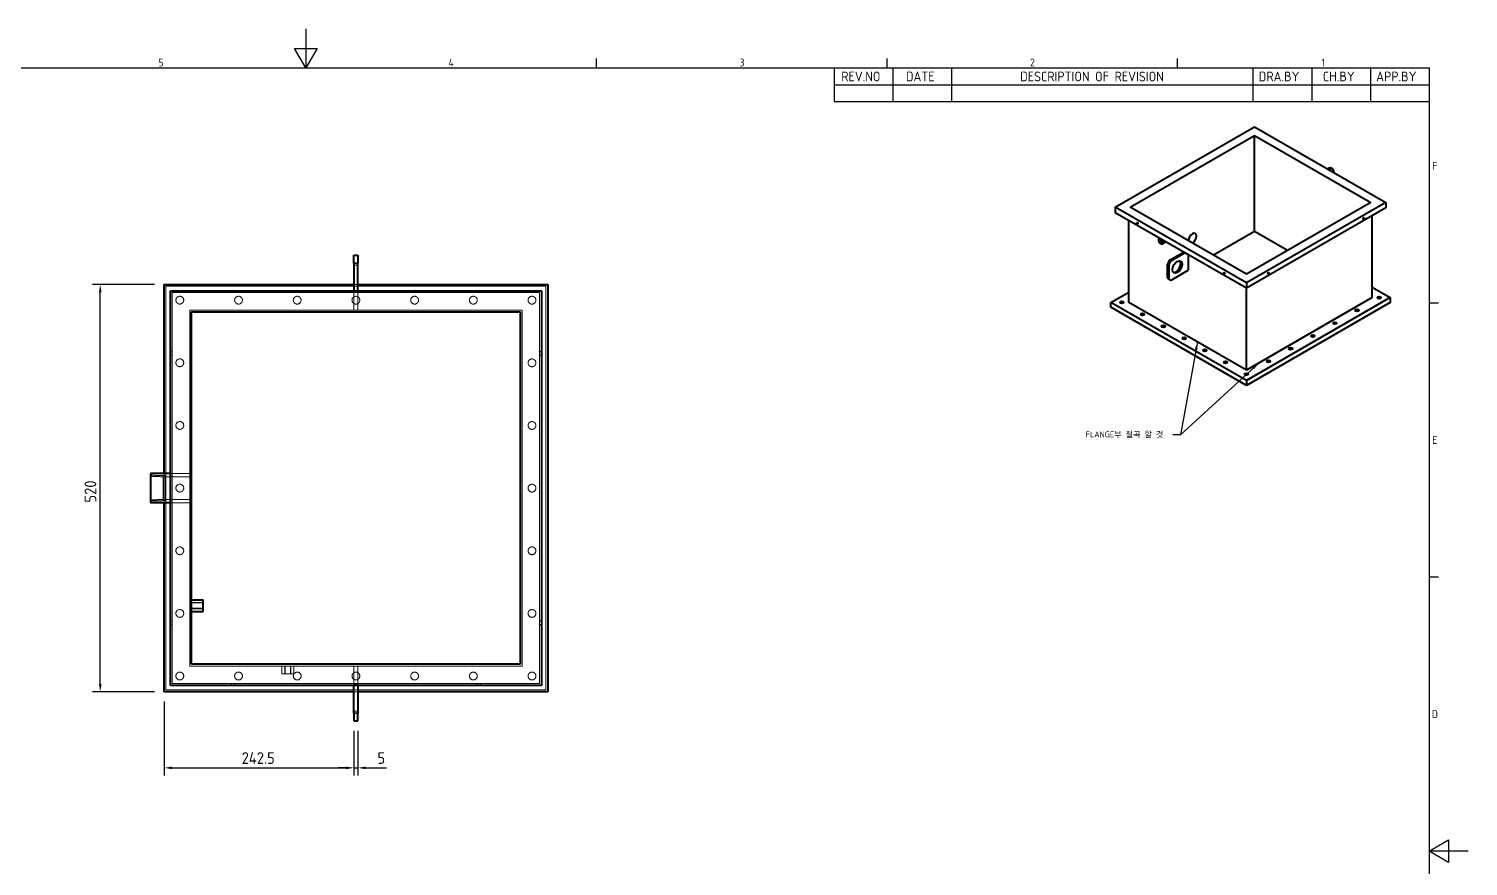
# Model space of a CAD drawing. Header units: millimetres. Extents: x 0 to 2970, y 0 to 2100.
# Drawn here: x 1131 to 2970, y 1031 to 2100 of the extents above; entities that cross this region are included whole.
import ezdxf

# ---------------------------------------------------------------- set-up
doc = ezdxf.new("R2010")
doc.units = ezdxf.units.MM
doc.header["$LTSCALE"] = 5
doc.linetypes.add('DASHED', pattern=[0.2067, 0.1654, -0.0413])
doc.layers.get('0').update_dxf_attribs({"color": 3, "lineweight": 25, "true_color": 0x00ff00})
for name, color, linetype, lineweight, true_color in [('가려진 것(ISO)', 2, 'DASHED', 18, 0xffff00), ('가시적인 것(ISO)', 3, 'Continuous', 40, 0x00ff00), ('가시적인 좁은 것(ISO)', 3, 'Continuous', 35, 0x00ff00), ('기호(ISO)', 5, 'Continuous', 25, 0x0000ff), ('치수(ISO)', 2, 'Continuous', 25, 0xffff00)]:
    doc.layers.add(name, color=color, linetype=linetype, lineweight=lineweight, true_color=true_color)
doc.layers.add('경계(ISO)', color=7, linetype='Continuous', lineweight=25)
doc.styles.add('ISO ProportionalPSTEK', font='isocp.shx')
doc.styles.add('문자 텍스트_PSTEK_POSCO', font='isocp.shx')
doc.styles.add('치수 텍스트_PSTEK_POSCO', font='isocp.shx')
doc.dimstyles.new('치수_PSTEK_POSCO', dxfattribs={"dimscale": 5, "dimtxt": 3, "dimasz": 2, "dimexe": 2, "dimexo": 2.5, "dimgap": 1, "dimtad": 1, "dimrnd": 1e-08, "dimdsep": 46, "dimtxsty": '치수 텍스트_PSTEK_POSCO', "dimcen": 0.09, "dimdle": 10, "dimclrd": 7, "dimclre": 7, "dimclrt": 2, "dimadec": 1, "dimazin": 2, "dimtfac": 1, "dimtmove": 0, "dimatfit": 3, "dimfxl": 1, "dimtolj": 1, "dimlwd": -1, "dimlwe": -1, "dimarcsym": 0})
doc.dimstyles.new('치수_PSTEK_POSCO$7', dxfattribs={"dimscale": 5, "dimtxt": 3, "dimasz": 2, "dimexe": 2, "dimexo": 2.5, "dimgap": 1, "dimtad": 1, "dimrnd": 1e-08, "dimdsep": 46, "dimtxsty": '치수 텍스트_PSTEK_POSCO', "dimcen": 0.09, "dimdle": 10, "dimclrd": 7, "dimclre": 7, "dimclrt": 2, "dimadec": 1, "dimazin": 2, "dimtfac": 1, "dimtmove": 0, "dimatfit": 3, "dimfxl": 1, "dimtolj": 1, "dimlwd": -1, "dimlwe": -1, "dimarcsym": 0})

# ---------------------------------------------------------------- blocks, each defined once
blk = doc.blocks.new('경계 Default Border')
at = {"layer": '경계(ISO)'}
for p, q in [((371.25, 410), (371.25, 412.4)), ((445.5, 410), (445.5, 412.4)), ((519.75, 410), (519.75, 412.4)), ((584, 350), (586.4, 350)), ((584, 280), (586.4, 280))]:
    blk.add_line(p, q, dxfattribs=at)
at = {"layer": '경계(ISO)', "flags": 128}
for points in [[(297, 420), (297, 410), (294.11, 415), (299.89, 415), (297, 410)], [(10, 10), (10, 410), (584, 410), (584, 10), (10, 10)], [(594, 210), (584, 210), (589, 212.89), (589, 207.11), (584, 210)]]:
    blk.add_lwpolyline(points, dxfattribs=at)
at = {"layer": '경계(ISO)', "color": 2, "true_color": 0xffff00, "char_height": 2, "attachment_point": 7, "style": '문자 텍스트_PSTEK_POSCO'}
for s, insert in [('5', (259.3, 410.38)), ('4', (333.44, 410.4)), ('3', (407.82, 410.38)), ('2', (482.04, 410.38)), ('1', (556.53, 410.4)), ('F', (584.83, 384)), ('E', (584.83, 313.98)), ('D', (584.72, 243.98))]:
    blk.add_mtext(s, dxfattribs=dict(at, insert=insert))
blk = doc.blocks.new('리비전 내역')
at = {"layer": '기호(ISO)'}
for p, q in [((432, 410), (584, 410)), ((432, 410), (432, 405.72)), ((447, 410), (447, 405.72)), ((462, 410), (462, 405.72)), ((539, 410), (539, 405.72)), ((554, 410), (554, 405.72)), ((569, 410), (569, 405.72)), ((584, 410), (584, 405.72)), ((432, 405.72), (584, 405.72)), ((432, 405.72), (432, 401.44)), ((447, 405.72), (447, 401.44)), ((462, 405.72), (462, 401.44)), ((539, 405.72), (539, 401.44)), ((554, 405.72), (554, 401.44)), ((569, 405.72), (569, 401.44)), ((584, 405.72), (584, 401.44)), ((432, 401.44), (584, 401.44))]:
    blk.add_line(p, q, dxfattribs=at)
at = {"layer": '기호(ISO)', "color": 2, "true_color": 0xffff00, "char_height": 2.5, "attachment_point": 7, "style": 'ISO ProportionalPSTEK'}
for s, insert in [('REV.NO', (433.79, 406.58)), ('DATE', (450.31, 406.58)), ('DESCRIPTION OF REVISION', (479.51, 406.58)), ('DRA.BY', (540.48, 406.58)), ('CH.BY', (556.86, 406.58)), ('APP.BY', (570.48, 406.58))]:
    blk.add_mtext(s, dxfattribs=dict(at, insert=insert))
blk = doc.blocks.new('*D39')
at = {"layer": 'Defpoints', "color": 0, "transparency": 16777216}
for p in [(1546.4, 1216.2), (1551.4, 1216.2), (1551.4, 1156.3)]:
    blk.add_point(p, dxfattribs=at)
at = {"layer": '치수(ISO)', "color": 7, "transparency": 16777216}
for p, q in [((1546.4, 1203.7), (1546.4, 1146.3)), ((1551.4, 1203.7), (1551.4, 1146.3)), ((1536.4, 1156.3), (1526.4, 1156.3)), ((1546.4, 1156.3), (1551.4, 1156.3)), ((1561.4, 1156.3), (1588, 1156.3))]:
    blk.add_line(p, q, dxfattribs=at)
for points in [[(1536.4, 1157.9), (1536.4, 1154.6), (1546.4, 1156.3)], [(1561.4, 1157.9), (1561.4, 1154.6), (1551.4, 1156.3)]]:
    blk.add_solid(points, dxfattribs=at)
at = {"layer": '치수(ISO)', "color": 2, "transparency": 16777216, "insert": (1576.4, 1168.8), "char_height": 15, "attachment_point": 4, "style": '치수 텍스트_PSTEK_POSCO'}
blk.add_mtext('\\A1;5', dxfattribs=at)
blk = doc.blocks.new('*D40')
at = {"layer": 'Defpoints', "color": 0, "transparency": 16777216}
for p in [(1303.9, 1253.5), (1546.4, 1216.2), (1546.4, 1156.3)]:
    blk.add_point(p, dxfattribs=at)
at = {"layer": '치수(ISO)', "color": 7, "transparency": 16777216}
for p, q in [((1303.9, 1241), (1303.9, 1146.3)), ((1546.4, 1203.7), (1546.4, 1146.3)), ((1313.9, 1156.3), (1536.4, 1156.3))]:
    blk.add_line(p, q, dxfattribs=at)
for points in [[(1313.9, 1157.9), (1313.9, 1154.6), (1303.9, 1156.3)], [(1536.4, 1157.9), (1536.4, 1154.6), (1546.4, 1156.3)]]:
    blk.add_solid(points, dxfattribs=at)
at = {"layer": '치수(ISO)', "color": 2, "transparency": 16777216, "insert": (1402.9, 1168.8), "char_height": 15, "attachment_point": 4, "style": '치수 텍스트_PSTEK_POSCO'}
blk.add_mtext('\\A1;242.5', dxfattribs=at)
blk = doc.blocks.new('*D41')
at = {"layer": 'Defpoints', "color": 0, "transparency": 16777216}
for p in [(1222.2, 1773.5), (1303.9, 1773.5), (1303.9, 1253.5)]:
    blk.add_point(p, dxfattribs=at)
at = {"layer": '치수(ISO)', "color": 7, "transparency": 16777216}
for p, q in [((1291.4, 1773.5), (1212.2, 1773.5)), ((1222.2, 1263.5), (1222.2, 1763.5)), ((1291.4, 1253.5), (1212.2, 1253.5))]:
    blk.add_line(p, q, dxfattribs=at)
for points in [[(1220.6, 1763.5), (1223.9, 1763.5), (1222.2, 1773.5)], [(1220.6, 1263.5), (1223.9, 1263.5), (1222.2, 1253.5)]]:
    blk.add_solid(points, dxfattribs=at)
at = {"layer": '치수(ISO)', "color": 2, "transparency": 16777216, "insert": (1209.7, 1495), "char_height": 15, "attachment_point": 4, "rotation": 90, "style": '치수 텍스트_PSTEK_POSCO'}
blk.add_mtext('\\A1;520', dxfattribs=at)

msp = doc.modelspace()

# ---------------------------------------------------------------- linework, layer by layer
at = {"layer": '가려진 것(ISO)'}
for p, q in [((1546.3693, 1798.2784), (1551.3693, 1798.2784)), ((1306.1693, 1771.1784), (1791.5693, 1771.1784)), ((1306.1693, 1255.7784), (1306.1693, 1771.1784)), ((1546.3693, 1773.4784), (1551.3693, 1773.4784)), ((1791.5693, 1771.1784), (1791.5693, 1255.7784)), ((1314.1693, 1763.1784), (1783.5693, 1763.1784)), ((1314.1693, 1263.7784), (1314.1693, 1763.1784)), ((1389.3693, 1765.4784), (1389.3693, 1763.1784)), ((1389.8023, 1763.1784), (1389.8023, 1765.4784)), ((1393.9363, 1763.1784), (1393.9363, 1765.4784)), ((1394.3693, 1763.1784), (1394.3693, 1765.4784)), ((1546.3693, 1765.4784), (1546.3693, 1740.7784)), ((1546.3693, 1763.2784), (1551.3693, 1763.2784)), ((1551.3693, 1740.7784), (1551.3693, 1765.4784)), ((1703.3693, 1765.4784), (1703.3693, 1763.1784)), ((1703.8023, 1763.1784), (1703.8023, 1765.4784)), ((1707.9363, 1763.1784), (1707.9363, 1765.4784)), ((1708.3693, 1763.1784), (1708.3693, 1765.4784)), ((1783.5693, 1763.1784), (1783.5693, 1263.7784)), ((1336.5693, 1740.7784), (1761.1693, 1740.7784)), ((1336.5693, 1286.1784), (1336.5693, 1740.7784)), ((1761.1693, 1740.7784), (1761.1693, 1286.1784)), ((1314.1693, 1687.9784), (1311.8693, 1687.9784)), ((1314.1693, 1687.5454), (1311.8693, 1687.5454)), ((1314.1693, 1683.4114), (1311.8693, 1683.4114)), ((1311.8693, 1682.9784), (1314.1693, 1682.9784)), ((1785.8693, 1687.9784), (1783.5693, 1687.9784)), ((1785.8693, 1687.5454), (1783.5693, 1687.5454)), ((1785.8693, 1683.4114), (1783.5693, 1683.4114)), ((1783.5693, 1682.9784), (1785.8693, 1682.9784)), ((1305.6693, 1529.3642), (1286.5693, 1529.961)), ((1302.6613, 1527.9784), (1286.5693, 1528.4813)), ((1302.6613, 1498.9784), (1302.6613, 1527.9784)), ((1338.8693, 1527.9784), (1302.6613, 1527.9784)), ((1303.8693, 1494.7284), (1303.8693, 1532.2284)), ((1305.6693, 1529.3642), (1305.6693, 1497.5927)), ((1336.5693, 1532.2284), (1311.8693, 1532.2284)), ((1302.6613, 1498.9784), (1286.5693, 1498.4756)), ((1286.5693, 1496.9958), (1305.6693, 1497.5927)), ((1338.8693, 1498.9784), (1302.6613, 1498.9784)), ((1336.5693, 1494.7284), (1311.8693, 1494.7284)), ((1353.8693, 1367.4784), (1338.8693, 1367.4784)), ((1338.8693, 1366.8019), (1353.8693, 1366.8019)), ((1314.1693, 1343.9784), (1311.8693, 1343.9784)), ((1314.1693, 1343.5454), (1311.8693, 1343.5454)), ((1338.8693, 1360.1549), (1353.8693, 1360.1549)), ((1338.8693, 1359.4784), (1353.8693, 1359.4784)), ((1785.8693, 1343.9784), (1783.5693, 1343.9784)), ((1785.8693, 1343.5454), (1783.5693, 1343.5454)), ((1314.1693, 1339.4114), (1311.8693, 1339.4114)), ((1311.8693, 1338.9784), (1314.1693, 1338.9784)), ((1785.8693, 1339.4114), (1783.5693, 1339.4114)), ((1783.5693, 1338.9784), (1785.8693, 1338.9784)), ((1761.1693, 1286.1784), (1336.5693, 1286.1784)), ((1454.3693, 1286.1784), (1454.3693, 1276.1784)), ((1454.3693, 1276.1784), (1469.3693, 1276.1784)), ((1457.8693, 1286.1784), (1457.8693, 1276.1784)), ((1458.5458, 1286.1784), (1458.5458, 1276.1784)), ((1465.1928, 1286.1784), (1465.1928, 1276.1784)), ((1465.8693, 1276.1784), (1465.8693, 1286.1784)), ((1469.3693, 1286.1784), (1469.3693, 1276.1784)), ((1546.3693, 1261.4784), (1546.3693, 1286.1784)), ((1551.3693, 1286.1784), (1551.3693, 1261.4784)), ((1791.5693, 1255.7784), (1306.1693, 1255.7784)), ((1783.5693, 1263.7784), (1314.1693, 1263.7784)), ((1389.3693, 1263.7784), (1389.3693, 1261.4784)), ((1389.8023, 1261.4784), (1389.8023, 1263.7784)), ((1393.9363, 1261.4784), (1393.9363, 1263.7784)), ((1394.3693, 1261.4784), (1394.3693, 1263.7784)), ((1551.3693, 1263.6784), (1546.3693, 1263.6784)), ((1551.3693, 1253.4784), (1546.3693, 1253.4784)), ((1703.3693, 1263.7784), (1703.3693, 1261.4784)), ((1703.8023, 1261.4784), (1703.8023, 1263.7784)), ((1707.9363, 1261.4784), (1707.9363, 1263.7784)), ((1708.3693, 1261.4784), (1708.3693, 1263.7784)), ((1551.3693, 1228.6784), (1546.3693, 1228.6784))]:
    msp.add_line(p, q, dxfattribs=at)
for centre in [(1323.8693, 1753.4784), (1398.8693, 1753.4784), (1473.8693, 1753.4784), (1548.8693, 1753.4784), (1623.8693, 1753.4784), (1698.8693, 1753.4784), (1773.8693, 1753.4784), (1323.8693, 1673.4784), (1773.8693, 1673.4784), (1323.8693, 1593.4784), (1773.8693, 1593.4784), (1323.8693, 1513.4784), (1773.8693, 1513.4784), (1323.8693, 1433.4784), (1773.8693, 1433.4784), (1323.8693, 1353.4784), (1773.8693, 1353.4784), (1323.8693, 1273.4784), (1398.8693, 1273.4784), (1473.8693, 1273.4784), (1548.8693, 1273.4784), (1623.8693, 1273.4784), (1698.8693, 1273.4784), (1773.8693, 1273.4784)]:
    msp.add_circle(centre, 5, dxfattribs=at)
at = {"layer": '가시적인 것(ISO)'}
for p, q in [((2518.9643, 1872.2828), (2697.1552, 1974.8961)), ((2697.1552, 1974.8961), (2864.7395, 1878.3907)), ((2538.0562, 1872.2828), (2697.1552, 1963.9018)), ((2697.1552, 1963.9018), (2845.6476, 1878.3907)), ((2697.1552, 1841.2697), (2697.1552, 1963.9018)), ((2792.5439, 1922.0762), (2790.7112, 1921.0208)), ((2792.4789, 1920.0028), (2794.3117, 1921.0582)), ((2795.0391, 1922.3214), (2796.8068, 1921.3034)), ((2797.8472, 1919.0064), (2797.8472, 1916.9114)), ((2864.7395, 1878.3907), (2686.5486, 1775.7774)), ((2845.6476, 1878.3907), (2686.5486, 1786.7717)), ((2864.7395, 1878.3907), (2864.7395, 1871.3189)), ((2518.9643, 1872.2828), (2518.9643, 1865.211)), ((2686.5486, 1775.7774), (2518.9643, 1872.2828)), ((2686.5486, 1768.7056), (2518.9643, 1865.211)), ((2686.5486, 1786.7717), (2538.0562, 1872.2828)), ((2864.7395, 1871.3189), (2686.5486, 1768.7056)), ((2847.274, 1756.6988), (2847.274, 1861.2612)), ((2536.4298, 1750.5909), (2536.4298, 1855.1532)), ((2697.1552, 1841.2697), (2644.5332, 1810.9667)), ((2739.1706, 1817.0747), (2697.1552, 1841.2697)), ((2576.2968, 1832.1954), (2575.3232, 1831.6347)), ((2582.6014, 1827.1713), (2579.0659, 1825.1353)), ((1546.3693, 1810.7784), (1551.3693, 1810.7784)), ((1546.3693, 1800.7784), (1546.3693, 1810.7784)), ((1551.3693, 1810.7784), (1551.3693, 1800.7784)), ((2589.3921, 1805.0889), (2606.3801, 1814.8716)), ((2608.1479, 1813.8536), (2591.1599, 1804.0709)), ((2612.3731, 1811.4204), (2612.3731, 1791.7603)), ((1546.3693, 1800.7784), (1546.3693, 1765.4784)), ((1551.3693, 1765.4784), (1551.3693, 1800.7784)), ((2585.8566, 1782.6142), (2585.8566, 1798.9651)), ((2587.6244, 1797.9471), (2587.6244, 1781.5962)), ((2591.1599, 1779.5445), (2612.3731, 1791.7603)), ((1303.8693, 1773.4784), (1546.3693, 1773.4784)), ((1303.8693, 1532.2284), (1303.8693, 1773.4784)), ((1551.3693, 1773.4784), (1793.8693, 1773.4784)), ((1793.8693, 1773.4784), (1793.8693, 1253.4784)), ((2588.6647, 1779.2993), (2586.897, 1780.3173)), ((2686.5486, 1775.7774), (2686.5486, 1768.7056)), ((2686.5486, 1664.1432), (2686.5486, 1768.7056)), ((2847.274, 1770.0141), (2870.3964, 1756.6988)), ((1311.8693, 1765.4784), (1785.8693, 1765.4784)), ((1311.8693, 1261.4784), (1311.8693, 1765.4784)), ((1785.8693, 1765.4784), (1785.8693, 1261.4784)), ((2513.3074, 1750.5909), (2536.4298, 1763.9062)), ((2686.5486, 1650.8279), (2513.3074, 1750.5909)), ((2513.3074, 1744.3366), (2513.3074, 1750.5909)), ((2526.4558, 1750.9717), (2525.1556, 1750.223)), ((2686.5486, 1664.1432), (2536.4298, 1750.5909)), ((2847.274, 1756.6988), (2686.5486, 1664.1432)), ((2870.3964, 1756.6988), (2686.5486, 1650.8279)), ((2870.3964, 1750.4446), (2686.5486, 1644.5737)), ((2858.5482, 1756.3309), (2857.248, 1757.0796)), ((2870.3964, 1756.6988), (2870.3964, 1750.4446)), ((1338.8693, 1288.4784), (1338.8693, 1738.4784)), ((1338.8693, 1738.4784), (1758.8693, 1738.4784)), ((1758.8693, 1738.4784), (1758.8693, 1288.4784)), ((2686.5486, 1644.5737), (2513.3074, 1744.3366)), ((2686.5486, 1650.8279), (2686.5486, 1644.5737)), ((1286.5693, 1532.2284), (1286.5693, 1494.7284)), ((1311.8693, 1532.2284), (1286.5693, 1532.2284)), ((1311.8693, 1494.7284), (1286.5693, 1494.7284)), ((1303.8693, 1253.4784), (1303.8693, 1494.7284)), ((1338.8693, 1370.9784), (1353.8693, 1370.9784)), ((1353.8693, 1355.9784), (1353.8693, 1370.9784)), ((1338.8693, 1355.9784), (1353.8693, 1355.9784)), ((1758.8693, 1288.4784), (1338.8693, 1288.4784)), ((1546.3693, 1253.4784), (1303.8693, 1253.4784)), ((1785.8693, 1261.4784), (1311.8693, 1261.4784)), ((1546.3693, 1226.1784), (1546.3693, 1261.4784)), ((1551.3693, 1261.4784), (1551.3693, 1226.1784)), ((1793.8693, 1253.4784), (1551.3693, 1253.4784)), ((1546.3693, 1226.1784), (1546.3693, 1216.1784)), ((1546.3693, 1216.1784), (1551.3693, 1216.1784)), ((1551.3693, 1216.1784), (1551.3693, 1226.1784))]:
    msp.add_line(p, q, dxfattribs=at)
for centre, major_axis, ratio, start_param, end_param in [((2792.5439, 1917.9884), (2.4952, 4.3329), 0.578093116, 0, 0.783464455), ((2794.3117, 1916.9705), (2.4952, 4.3329), 0.578093116, 5.495853435, 7.066649762), ((2835.6421, 1858.4834), (0.5157, 0.8956), 0.578093116, 4.044769067, 5.380008893), ((2548.0617, 1852.3755), (0.5157, -0.8956), 0.578093116, 4.044769067, 5.380008893), ((2617.6057, 1832.2498), (3.618, 6.2827), 0.578093116, 3.95025276, 8.616117854), ((2580.7301, 1830.421), (1.8714, -3.2497), 0.578093116, 0, 0.530565219), ((2589.3921, 1801.0011), (2.4952, 4.3329), 0.578093116, 0.783464455, 2.354260782), ((2591.1599, 1799.9831), (-2.4952, -4.3329), 0.578093116, 3.925057109, 5.495853435), ((2596.4632, 1796.8976), (-4.3665, -7.5826), 0.578093116, 0.203033017, 2.938559636), ((2659.0775, 1788.4457), (0.5157, -0.8956), 0.578093116, 4.044769067, 5.380008893), ((2714.0197, 1788.4457), (0.5157, 0.8956), 0.578093116, 4.044769067, 5.380008893), ((2589.3921, 1784.6502), (-2.4952, -4.3329), 0.578093116, 5.495853435, 6.283185307), ((2591.1599, 1783.6322), (-2.4952, -4.3329), 0.578093116, 5.495853435, 7.066649762), ((2527.4496, 1749.6507), (2.5, 0), 0.575861701, 0.332629485, 2.808963169), ((2856.2542, 1755.7586), (2.5, 0), 0.575861701, 0.332629485, 2.808963169), ((2553.9661, 1734.3809), (2.5, 0), 0.575861701, 0.332629485, 2.808963169), ((2827.97, 1739.4708), (2.5, 0), 0.575861701, 0.332629485, 2.808963169), ((2580.4826, 1719.111), (2.5, 0), 0.575861701, 0.332629485, 2.808963169), ((2799.6857, 1723.183), (2.5, 0), 0.575861701, 0.332629485, 2.808963169), ((2606.9991, 1703.8412), (2.5, 0), 0.575861701, 0.332629485, 2.808963169), ((2743.1171, 1690.6073), (2.5, 0), 0.575861701, 0.332629485, 2.808963169), ((2771.4014, 1706.8951), (2.5, 0), 0.575861701, 0.332629485, 2.808963169), ((2633.5156, 1688.5713), (2.5, 0), 0.575861701, 0.332629485, 2.808963169), ((2660.0321, 1673.3015), (2.5, 0), 0.575861701, 0.332629485, 2.808963169), ((2714.8329, 1674.3195), (2.5, 0), 0.575861701, 0.332629485, 2.808963169), ((2686.5486, 1658.0317), (2.5, 0), 0.575861701, 0.332629485, 2.808963169)]:
    msp.add_ellipse(centre, major_axis=major_axis, ratio=ratio, start_param=start_param, end_param=end_param, dxfattribs=at)
for centre, major_axis, ratio in [((2836.4552, 1858.0151), (0.5157, 0.8956), 0.578093116), ((2547.2486, 1851.9072), (-0.5157, 0.8956), 0.578093116), ((2577.1945, 1828.385), (-1.8714, 3.2497), 0.578093116), ((2577.1945, 1828.385), (-0.8293, 1.44), 0.578093116), ((2598.231, 1795.8796), (4.3665, 7.5826), 0.578093116), ((2658.2643, 1787.9775), (-0.5157, 0.8956), 0.578093116), ((2714.8329, 1787.9775), (0.5157, 0.8956), 0.578093116), ((2527.4496, 1750.5909), (-2.5, 0), 0.575861701), ((2856.2542, 1756.6988), (-2.5, 0), 0.575861701), ((2553.9661, 1735.321), (-2.5, 0), 0.575861701), ((2827.97, 1740.411), (-2.5, 0), 0.575861701), ((2580.4826, 1720.0512), (-2.5, 0), 0.575861701), ((2799.6857, 1724.1232), (-2.5, 0), 0.575861701), ((2606.9991, 1704.7814), (-2.5, 0), 0.575861701), ((2743.1171, 1691.5475), (-2.5, 0), 0.575861701), ((2771.4014, 1707.8353), (-2.5, 0), 0.575861701), ((2633.5156, 1689.5115), (-2.5, 0), 0.575861701), ((2660.0321, 1674.2417), (-2.5, 0), 0.575861701), ((2714.8329, 1675.2597), (-2.5, 0), 0.575861701), ((2686.5486, 1658.9718), (-2.5, 0), 0.575861701)]:
    msp.add_ellipse(centre, major_axis=major_axis, ratio=ratio, dxfattribs=at)
at = {"layer": '가시적인 좁은 것(ISO)'}
for p, q in [((2792.5439, 1922.0762), (2794.3117, 1921.0582)), ((2589.3921, 1805.0889), (2591.1599, 1804.0709)), ((1546.3693, 1800.7784), (1551.3693, 1800.7784)), ((2585.8566, 1798.9651), (2587.6244, 1797.9471)), ((2585.8566, 1782.6142), (2587.6244, 1781.5962)), ((1546.3693, 1226.1784), (1551.3693, 1226.1784))]:
    msp.add_line(p, q, dxfattribs=at)

# ---------------------------------------------------------------- block references
at = {"xscale": 5, "yscale": 5, "zscale": 5}
msp.add_blockref('경계 Default Border', (0, 0), dxfattribs=at)
at = {"layer": '기호(ISO)', "xscale": 5, "yscale": 5, "zscale": 5}
msp.add_blockref('리비전 내역', (0, 0), dxfattribs=at)

# ---------------------------------------------------------------- texts
at = {"layer": '기호(ISO)', "color": 2, "true_color": 0xffff00, "insert": (2481.2494, 1581.6458), "char_height": 7.5, "width": 106.233621, "attachment_point": 4, "style": '치수 텍스트_PSTEK_POSCO'}
msp.add_mtext('{\\fISOCP|b0|i0;\\H7.5000;FLANGE부 절곡 할 것}', dxfattribs=at)
at = {"layer": '기호(ISO)', "color": 2, "true_color": 0xffff00, "insert": (2580.8313, 1581.6431), "char_height": 15, "attachment_point": 4, "style": '치수 텍스트_PSTEK_POSCO'}
msp.add_mtext('{ }', dxfattribs=at)

# ---------------------------------------------------------------- dimensions: what is measured, and where the dimension line sits
at = {"layer": '치수(ISO)', "color": 7}
for base, p2, angle, picture, middle in [((1222.2185, 1773.4784), (1303.8693, 1773.4784), 90, '*D41', (1222.2185, 1508.4784)), ((1546.3693, 1156.2684), (1546.3693, 1216.1784), 180, '*D40', (1425.1193, 1156.2684))]:
    dim = msp.add_linear_dim(base=base, p1=(1303.8693, 1253.4784), p2=p2, angle=angle, dimstyle='치수_PSTEK_POSCO', override={"dimdec": 2, "dimtp": 0, "dimtm": 0, "dimtdec": 2, "dimtofl": 0, "dimatfit": 1}, dxfattribs=at)
    dim.commit()
    dim.dimension.update_dxf_attribs({"geometry": picture, "text_midpoint": middle, "dimtype": 160})
dim = msp.add_linear_dim(base=(1551.3693, 1156.2684), p1=(1546.3693, 1216.1784), p2=(1551.3693, 1216.1784), dimstyle='치수_PSTEK_POSCO', override={"dimdec": 2, "dimtp": 0, "dimtm": 0, "dimtdec": 2, "dimtofl": 1, "dimatfit": 1}, dxfattribs=at)
dim.commit()
dim.dimension.update_dxf_attribs({"geometry": '*D39', "text_midpoint": (1579.6799, 1156.2684), "dimtype": 160})

# ---------------------------------------------------------------- leaders
at = {"layer": '기호(ISO)', "color": 7, "annotation_type": 0, "has_hookline": 1, "hookline_direction": 1}
for points, text_width in [([(2624.0338, 1700.1431), (2602.483, 1581.6458), (2592.483, 1581.6458)], 96.8997), ([(2702.882, 1673.549), (2602.4999, 1581.6431), (2592.4999, 1581.6431)], 6)]:
    msp.add_leader(points, dimstyle='치수_PSTEK_POSCO$7', override={"dimtad": 0}, dxfattribs=dict(at, text_width=text_width))

doc.saveas('drawing.dxf')
